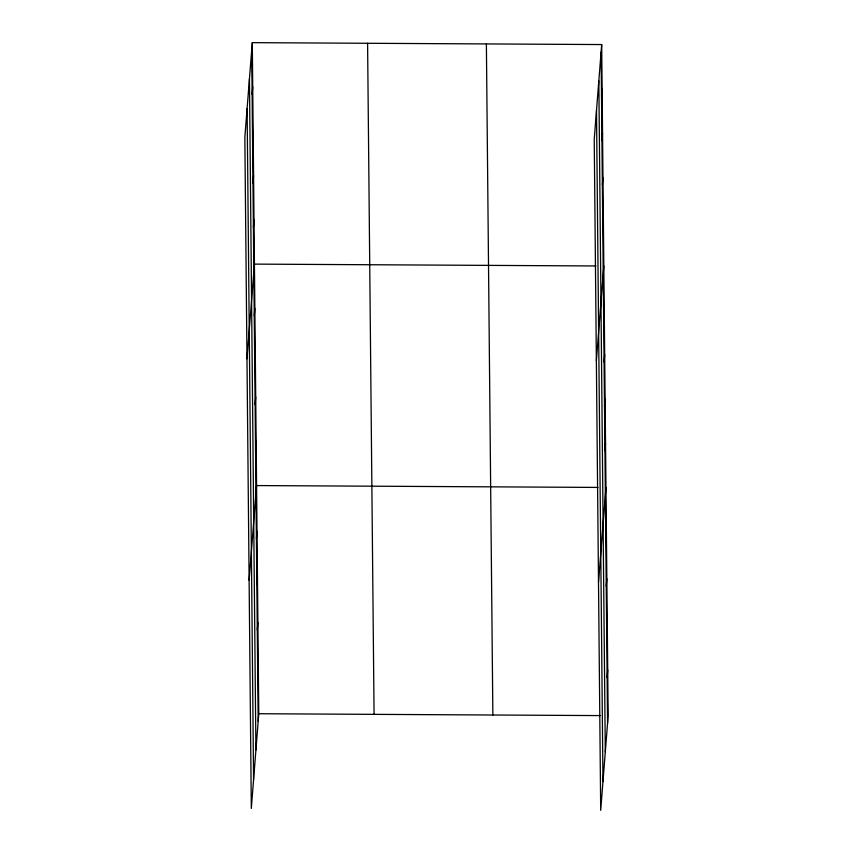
<?xml version="1.0" encoding="UTF-8"?>
<svg xmlns="http://www.w3.org/2000/svg" width="853" height="853" viewBox="0 0 853 853"><rect width="100%" height="100%" fill="white"/><g stroke="black" fill="none" stroke-linecap="round" stroke-linejoin="round"><path stroke-width="1.28" d="M252.296 42.65L244.843 137.365L251.315 808.441L258.768 713.726L252.296 42.65L601.685 44.559L608.157 715.635L600.704 810.35L594.232 139.274L601.685 44.559M252.125 94.48L252.723 86.942M252.552 138.772L253.149 131.234M252.978 183.064L253.576 175.526M253.405 227.356L254.002 219.818M246.975 358.825L254.429 264.11L595.874 265.965M254.269 315.941L254.855 308.402M254.695 360.233L255.282 352.694M255.122 404.514L255.708 396.976M255.548 448.806L256.145 441.268M249.119 580.275L256.572 485.56L598.006 487.426M256.412 538.733L257.009 531.195M256.86 584.369L257.446 576.831M257.297 630.004L257.894 622.466M257.734 675.64L258.331 668.102M601.514 96.389L602.111 88.851M601.941 140.681L602.538 133.143M602.378 184.973L602.964 177.435M602.804 229.265L603.391 221.727M596.364 360.723L603.817 266.008M603.657 317.838L604.244 310.3M604.084 362.13L604.681 354.592M604.51 406.423L605.108 398.884M604.937 450.715L605.534 443.176M598.507 582.183L605.961 487.468M605.801 540.642L606.398 533.104M606.248 586.278L606.835 578.739M606.686 631.913L607.283 624.375M607.123 677.538L607.72 670M258.768 713.726L600.213 715.592M601.088 52.097L607.571 723.173M598.827 80.864L605.299 751.941M596.492 110.506L602.975 781.583M486.381 43.929L492.863 715.006M367.59 43.279L374.072 714.356M251.699 50.188L258.171 721.265M249.439 78.956L255.911 750.032M247.103 108.598L253.576 779.674"/></g></svg>
